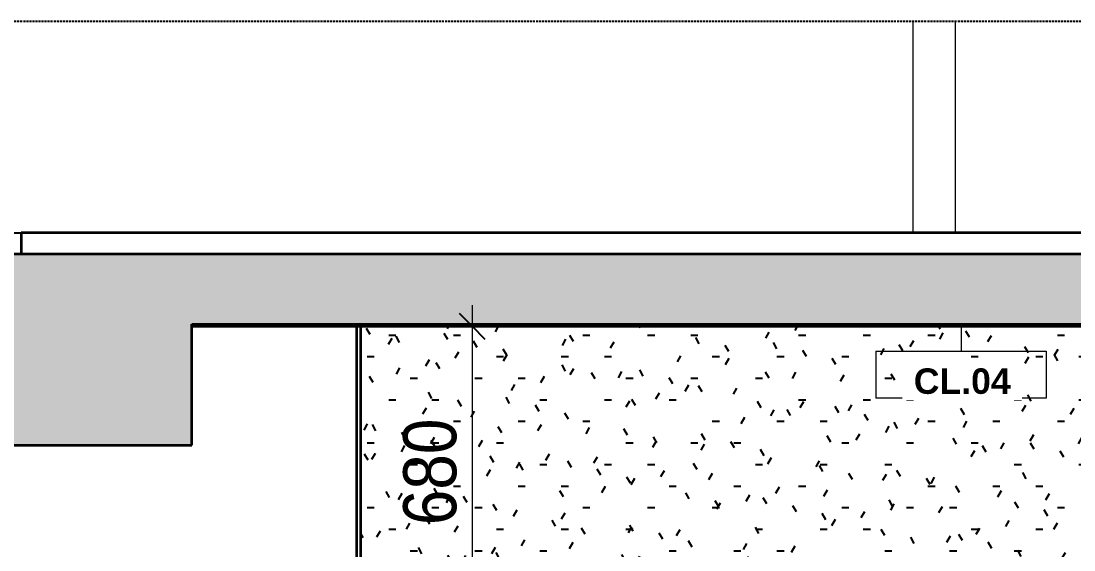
# Model space of a CAD drawing. Header units: millimetres. Extents: x 67190 to 250421, y 542 to 78637.
# Drawn here: x 83020 to 85499, y 4853 to 6099 of the extents above; entities that cross this region are included whole.
import ezdxf

# ---------------------------------------------------------------- set-up
doc = ezdxf.new("R2010")
doc.units = ezdxf.units.MM
for name, pattern in [('Centre', [31.749999999999996, 6.349999999999999, -4.7625, 15.875, -4.7625]), ('Hidden', [7.143750000000001, 4.7625, -2.38125]), ('IMPORT-CENTER _2_', [40.63999999999999, 25.4, -5.079999999999999, 5.079999999999999, -5.079999999999999])]:
    doc.linetypes.add(name, pattern=pattern)
for name, color, linetype, lineweight in [('0-5', 90, 'Continuous', 5), ('A-ANNO-DIMS', 211, 'Continuous', 9), ('A-ANNO-DIMS-50', 211, 'Continuous', 9), ('A-CLNG', 13, 'Continuous', 18), ('A-CLNG-1', 250, 'Continuous', 35), ('A-CLNG-IDEN', 151, 'Continuous', 9), ('A-CLNG-PATT-1', 7, 'Continuous', 18), ('A-CLNG-PATT-2', 31, 'Continuous', 25), ('A-DETL-GENF', 92, 'Continuous', 18), ('A-DETL-GENF-4', 92, 'Hidden', 25), ('A-DETL-GENF-5', 9, 'Continuous', 18), ('A-DETL-MEDM', 33, 'Continuous', 35), ('A-FLOR-FNSH-1', 250, 'Continuous', 35), ('A-FLOR-LEVL-2', 51, 'Centre', 9), ('A-FLOR-PATT-1', 253, 'Continuous', 18), ('A-WALL-3', 7, 'Continuous', 18), ('G-IMPT', 8, 'Continuous', 18), ('G-IMPT-3', 8, 'IMPORT-CENTER _2_', 18), ('M-EQPM', 50, 'Continuous', 18), ('M-EQPM-2', 50, 'Continuous', 25), ('S-COLS-7', 7, 'Continuous', 18)]:
    doc.layers.add(name, color=color, linetype=linetype, lineweight=lineweight)
doc.styles.add('Arial_B_3', font='arialbd.ttf', dxfattribs={"height": 59.99999999999996})
doc.styles.add('UTM Avo', font='', dxfattribs={"width": 0.9, "height": 125})
doc.styles.get('UTM Avo').set_extended_font_data('UTM Avo')
doc.dimstyles.new('1_Dim_chi_tiet_2_5', dxfattribs={"dimscale": 304.8, "dimtxt": 124.9126185725463, "dimasz": 0.1968503937007874, "dimexe": 0.1640419947506562, "dimexo": 0.0625, "dimgap": 0.01640419947506562, "dimtad": 1, "dimdec": 0, "dimrnd": 5, "dimzin": 0, "dimdsep": 46, "dimtxsty": 'UTM Avo', "dimblk1": 'OBLIQUE', "dimblk2": 'OBLIQUE', "dimsah": 1, "dimcen": 0.09, "dimdle": 0.1640419947506562, "dimazin": 0, "dimtfac": 1, "dimtdec": 4, "dimtix": 1, "dimtmove": 0, "dimatfit": 3, "dimfxl": 0.3280839895013123, "dimfxlon": 1, "dimtvp": 1, "dimtolj": 1, "dimtzin": 0, "dimarcsym": 2})
pattern_1 = [(49.99999999999999, (-28433.551, 15875), (364.3679291599551, -31.87829433463961), [38.1, -419.1]), (355, (-28433.551, 15875), (-70.48585119027365, 382.1133031955085), [30.48, -335.28]), (100.451, (-28403.187, 15872.343), (293.8850033319185, 350.2333756405837), [32.38, -356.18]), (46.184, (-28433.551, 15976.6), (542.1584806148381, -84.08582678674355), [57.15, -628.65]), (96.636, (-28388.371, 15969.593), (474.8048986471381, 494.8554198568314), [48.57, -534.27]), (351.184, (-28433.551, 15976.6), (474.8101998134891, 494.8500824593995), [45.72, -502.92]), (21, (-28382.751, 15951.2), (303.2284677223905, -204.530461821048), [38.1, -419.1]), (326, (-28382.751, 15951.2), (123.6038908877798, 368.3760440832192), [30.48, -335.28]), (71.45100000000001, (-28357.482, 15934.156), (426.8341253887271, 163.8427355717685), [32.38, -356.18]), (37.50000000000001, (-28433.551, 15875), (6.176645655275919, 169.1101515830707), [3.353, -327.8630000000001, 3.353, -337.0069999999999, -336.55]), (37.50000000000001, (-28433.551, 15875), (6.176645655275919, 169.1101515830707), [-671.576, 3.353, -333.1969999999999]), (7.499999999999999, (-28433.551, 15875), (133.63887623219, 200.3614940037067), [3.353, -190.703, 3.353, -320.243, -128.27]), (7.499999999999999, (-28433.551, 15875), (133.63887623219, 200.3614940037067), [-517.6519999999999, 3.353, -124.917]), (327.5, (-28546.835, 15875), (271.1818188053453, -11.45836264153357), [3.353, -123.647, 3.353, -392.8869999999999, -525.78]), (327.5, (-28546.835, 15875), (271.1818188053453, -11.45836264153357), [-523.24, 3.353, -522.427]), (317.5, (-28597.635, 15875), (296.2585102275035, 50.85284694862453), [3.353, -161.747, 3.353, -259.791, -373.38]), (317.5, (-28597.635, 15875), (296.2585102275035, 50.85284694862453), [-428.244, 3.353, -370.027]), (45, (-28433.551, 15875), (-125.7235856949682, 125.7235856949682), []), (45, (-28433.551, 16065.5), (-125.7235856949682, 125.7235856949682), [])]

# ---------------------------------------------------------------- blocks, each defined once
blk = doc.blocks.new('NCV_TKTC_KET CAU_rvt-2-TKCS_CĂN HỘ LOẠI 5 - MẶT CẮT 1')
at = {"layer": 'A-FLOR-PATT-1'}
h = blk.add_hatch(dxfattribs=at)
h.set_pattern_fill('FP_3', color=256, style=0, pattern_type=2)
h.set_pattern_definition(pattern_1)
h.paths.add_polyline_path([(-32934.93682307348, 5379.999999999985), (-29036.93603804658, 5379.999999999985), (-29036.93603804658, 5384.99999999998), (-32934.93682307348, 5384.99999999998)])
h.paths.add_polyline_path([(-24848.28318251152, 5379.999999999985), (-24835.31038482544, 5379.999999999985), (-24835.31038482544, 5384.99999999998), (-28836.9360380466, 5384.99999999998), (-28836.9360380466, 5379.999999999985), (-25459.29965687246, 5379.999999999985)])
h.paths.add_polyline_path([(-24535.31038482542, 5499.999999999985), (-24535.31038482542, 5549.99999999999), (-24536.93603804541, 5549.969300218115), (-24536.93603804541, 5499.999999999985)])
h = blk.add_hatch(dxfattribs=at)
h.set_pattern_fill('FP_3', color=256, style=0, pattern_type=2)
h.set_pattern_definition(pattern_1)
h.paths.add_polyline_path([(-32934.93682307348, 5379.999999999985), (-29036.93603804658, 5379.999999999985), (-29036.93603804658, 5384.99999999998), (-32934.93682307348, 5384.99999999998)])
h.paths.add_polyline_path([(-24848.28318251152, 5379.999999999985), (-24835.31038482544, 5379.999999999985), (-24835.31038482544, 5384.99999999998), (-28836.9360380466, 5384.99999999998), (-28836.9360380466, 5379.999999999985), (-25459.29965687246, 5379.999999999985)])
h.paths.add_polyline_path([(-24535.31038482542, 5499.999999999985), (-24535.31038482542, 5549.99999999999), (-24536.93603804541, 5549.969300218115), (-24536.93603804541, 5499.999999999985)])
at = {"layer": 'A-FLOR-FNSH-1'}
blk.add_line((-32934.93682307347, 5380.000000000001), (-29036.93603804658, 5380.000000000001), dxfattribs=at)
blk = doc.blocks.new('NCV_TKTC_TANG 2_rvt-2-TKCS_CĂN HỘ LOẠI 5 - MẶT CẮT 1')
at = {"layer": 'A-FLOR-FNSH-1'}
for p, q in [((-24736.93603804542, 5600.000000000003), (-33336.93603804465, 5600.000000000003)), ((-33336.93603804465, 5600.000000000003), (-33336.93603804465, 5550.000000000003))]:
    blk.add_line(p, q, dxfattribs=at)
at = {"layer": 'A-WALL-3'}
for p, q in [((-31136.93603804372, 6098.883615143348), (-31136.93603804372, 5700.000000000002)), ((-31136.93603804372, 5700.000000000003), (-31136.93603804372, 5600.000000000003))]:
    blk.add_line(p, q, dxfattribs=at)
at = {"layer": 'S-COLS-7'}
for p, q in [((-31236.93603804372, 6098.883615143348), (-31236.93603804372, 5600.000000000003)), ((-31136.93603804372, 6098.883615143348), (-31136.93603804372, 5600.000000000003))]:
    blk.add_line(p, q, dxfattribs=at)
blk = doc.blocks.new('CL_01-VÁCH DỰNG THẠCH CAO CĂN HỘ LOẠI 1 - CL_01-VÁCH DỰNG THẠCH CAO CĂN HỘ LOẠI 4-820770-TKCS_CĂN HỘ LOẠI 5 - MẶT CẮT 1')
at = {"layer": 'A-CLNG-PATT-1'}
h = blk.add_hatch(dxfattribs=at)
h.set_pattern_fill('FP_5', color=256, style=0, pattern_type=2)
h.set_pattern_definition([(0, (-28433.551, 15875), (406.4, 101.6), [16.764, -288.036, 16.764, -288.036, -1625.6]), (0, (-28433.551, 15875), (406.4, 101.6), [-609.6, 16.764, -592.836, 16.764, -288.036, -711.2]), (0, (-28433.551, 15875), (406.4, 101.6), [-1524, 16.764, -186.436, 16.764, -491.236]), (120, (-28281.151, 15925.8), (-291.1881810244989, 301.1527240979959), [16.764, -288.0359999999999, 16.764, -288.0359999999999, -1625.6]), (120, (-28281.151, 15925.8), (-291.1881810244989, 301.1527240979959), [-609.5999999999999, 16.764, -592.8359999999999, 16.764, -288.0359999999999, -711.1999999999999]), (120, (-28281.151, 15925.8), (-291.1881810244989, 301.1527240979959), [-1524, 16.764, -186.436, 16.764, -491.2359999999999]), (240, (-28230.351, 16129), (-115.2118189755009, -402.7527240979958), [16.764, -288.036, 16.764, -288.036, -1625.6]), (240, (-28230.351, 16129), (-115.2118189755009, -402.7527240979958), [-609.6, 16.764, -592.836, 16.764, -288.036, -711.2]), (240, (-28230.351, 16129), (-115.2118189755009, -402.7527240979958), [-1524, 16.764, -186.436, 16.764, -491.236])])
h.paths.add_polyline_path([(-32536.93603804461, 4749.999999999985), (-32536.93603804461, 5379.999999999985), (-32546.93603804465, 5379.999999999985), (-32546.93603804465, 4749.999999999985)])
at = {"layer": 'A-CLNG-PATT-2'}
h = blk.add_hatch(dxfattribs=at)
h.set_pattern_fill('FP_6', color=256, style=0, pattern_type=2)
h.set_pattern_definition([(0, (-28433.551, 15875), (203.2, 50.8), [16.764, -135.636, 16.764, -135.636, -812.8]), (0, (-28433.551, 15875), (203.2, 50.8), [-304.8, 16.764, -288.036, 16.764, -135.636, -355.6]), (0, (-28433.551, 15875), (203.2, 50.8), [-762, 16.764, -84.836, 16.764, -237.236]), (120, (-28357.351, 15900.4), (-145.5940905122494, 150.576362048998), [16.764, -135.636, 16.764, -135.636, -812.7999999999998]), (120, (-28357.351, 15900.4), (-145.5940905122494, 150.576362048998), [-304.8, 16.764, -288.0359999999999, 16.764, -135.636, -355.6]), (120, (-28357.351, 15900.4), (-145.5940905122494, 150.576362048998), [-761.9999999999999, 16.764, -84.83599999999998, 16.764, -237.236]), (240, (-28331.951, 16002), (-57.60590948775047, -201.3763620489979), [16.764, -135.636, 16.764, -135.636, -812.8]), (240, (-28331.951, 16002), (-57.60590948775047, -201.3763620489979), [-304.8, 16.764, -288.036, 16.764, -135.636, -355.6]), (240, (-28331.951, 16002), (-57.60590948775047, -201.3763620489979), [-762, 16.764, -84.836, 16.764, -237.236])])
h.paths.add_polyline_path([(-29978.5991412263, 4749.999999999985), (-29636.93603804374, 4749.999999999985), (-29636.93603804374, 5379.999999999985), (-32536.93603804461, 5379.999999999985), (-32536.93603804461, 4749.999999999985), (-31136.93603804372, 4749.999999999985)])
at = {"layer": 'A-CLNG-1'}
for p, q in [((-32536.93603804465, 5379.999999999998), (-32546.93603804464, 5379.999999999998)), ((-32546.93603804464, 5379.999999999998), (-32546.93603804464, 4749.999999999999)), ((-32536.93603804465, 4749.999999999999), (-32536.93603804465, 5379.999999999998))]:
    blk.add_line(p, q, dxfattribs=at)
blk = doc.blocks.new('NCV_TKTC_TANG 1_rvt-2-TKCS_CĂN HỘ LOẠI 5 - MẶT CẮT 1')
at = {"layer": 'A-CLNG-1'}
for p, q in [((-32536.93603804465, 5384.999999999997), (-32536.93603804465, 5379.999999999998)), ((-32536.93603804465, 5379.999999999998), (-29036.93603804658, 5379.999999999998))]:
    blk.add_line(p, q, dxfattribs=at)
at = {"layer": 'A-CLNG'}
blk.add_blockref('CL_01-VÁCH DỰNG THẠCH CAO CĂN HỘ LOẠI 1 - CL_01-VÁCH DỰNG THẠCH CAO CĂN HỘ LOẠI 4-820770-TKCS_CĂN HỘ LOẠI 5 - MẶT CẮT 1', (0, 0), dxfattribs=at)
blk = doc.blocks.new('TKTC_XREF_251221_MB TANG 2-7 - TKTC_XREF_260130_MB TANG 2-5_dwg_$cc-4746802-TKCS_CĂN HỘ LOẠI 5 - MẶT CẮT 1')
at = {"layer": 'G-IMPT-3'}
for p, q in [((-31071.83842909243, 5599.999999999161), (-31192.93610512864, 5599.999999999161)), ((-31132.83088766244, 5599.999999999161), (-31131.94364655863, 5599.999999999161))]:
    blk.add_line(p, q, dxfattribs=at)
at = {"layer": 'M-EQPM'}
for p, q in [((-31177.38605936146, 5599.999999999161), (-31177.38605936146, 5599.999999999161)), ((-31132.38726711053, 5599.999999999161), (-31132.71695781488, 5599.999999999161)), ((-31132.71695781488, 5599.999999999161), (-31132.05757640619, 5599.999999999161)), ((-31132.05757640619, 5599.999999999161), (-31132.38726711053, 5599.999999999161))]:
    blk.add_line(p, q, dxfattribs=at)
blk = doc.blocks.new('TKTC_XREF_251221_MB TANG 2-7 - TKTC_XREF_260130_MB TANG 2-5_dwg_CUM U_DN100-4746799-TKCS_CĂN HỘ LOẠI 5 - MẶT CẮT 1')
at = {"layer": 'G-IMPT'}
for p, q in [((-31197.1149360686, 5599.999999999161), (-31196.36261435836, 5599.999999999161)), ((-31197.09642711671, 5599.999999999161), (-31197.11493606861, 5599.999999999161)), ((-31196.33300003533, 5599.999999999161), (-31197.09642711671, 5599.999999999161)), ((-31196.36300989793, 5599.999999999161), (-31195.61068818769, 5599.999999999161)), ((-31196.34450094605, 5599.999999999161), (-31196.36300989794, 5599.999999999161)), ((-31195.58107386466, 5599.999999999161), (-31196.34450094604, 5599.999999999161)), ((-31195.10443674794, 5599.999999999161), (-31195.12294569983, 5599.999999999161)), ((-31194.35251057728, 5599.999999999161), (-31194.37101952917, 5599.999999999161)), ((-31193.59868782069, 5599.999999999161), (-31193.61719677258, 5599.999999999161)), ((-31192.84676165003, 5599.999999999161), (-31192.86527060192, 5599.999999999161)), ((-31192.02819853557, 5599.999999999161), (-31192.07817270569, 5599.999999999161)), ((-31191.31196928167, 5599.999999999161), (-31191.32862733837, 5599.999999999161)), ((-31191.27627236491, 5599.999999999161), (-31191.32624653502, 5599.999999999161)), ((-31191.27865316786, 5599.999999999161), (-31191.31196928127, 5599.999999999161)), ((-31187.52259730248, 5599.999999999161), (-31191.31196928155, 5599.999999999161)), ((-31191.26199511156, 5599.999999999161), (-31191.27865316826, 5599.999999999161)), ((-31187.48928118907, 5599.999999999161), (-31191.27865316813, 5599.999999999161)), ((-31190.56004311101, 5599.999999999161), (-31190.57670116771, 5599.999999999161)), ((-31190.5267269972, 5599.999999999161), (-31190.56004311061, 5599.999999999161)), ((-31186.77067113182, 5599.999999999161), (-31190.56004311088, 5599.999999999161)), ((-31190.51006894089, 5599.999999999161), (-31190.5267269976, 5599.999999999161)), ((-31186.73735501841, 5599.999999999161), (-31190.52672699747, 5599.999999999161)), ((-31186.01332664403, 5599.999999999161), (-31134.69891442811, 5599.999999999161)), ((-31185.21512809364, 5599.999999999161), (-31133.90071587771, 5599.999999999161)), ((-31134.69891442811, 5599.999999999161), (-31133.90071587771, 5599.999999999161)), ((-31134.65264204838, 5599.999999999161), (-31133.94698825744, 5599.999999999161)), ((-31134.62950585851, 5599.999999999161), (-31133.97012444731, 5599.999999999161))]:
    blk.add_line(p, q, dxfattribs=at)
at = {"layer": 'G-IMPT', "flags": 128}
for points in [[(-31192.03837845912, 5599.999999999161), (-31196.33300003533, 5599.999999999161), (-31196.36261435836, 5599.999999999161), (-31192.06799278215, 5599.999999999161)], [(-31191.28645228845, 5599.999999999161), (-31195.58107386466, 5599.999999999161), (-31195.61068818769, 5599.999999999161), (-31191.31606661148, 5599.999999999161)], [(-31191.32862733825, 5599.999999999161), (-31187.53925535918, 5599.999999999161), (-31187.47262313237, 5599.999999999161), (-31191.26199511143, 5599.999999999161)], [(-31190.57670116759, 5599.999999999161), (-31186.78732918852, 5599.999999999161), (-31186.7206969617, 5599.999999999161), (-31190.51006894077, 5599.999999999161)], [(-31187.47262313237, 5599.999999999161), (-31187.46151776123, 5599.999999999161), (-31185.94576896962, 5599.999999999161), (-31186.03461193871, 5599.999999999161), (-31187.55036073032, 5599.999999999161), (-31187.53925535918, 5599.999999999161)], [(-31186.7206969617, 5599.999999999161), (-31186.70959159057, 5599.999999999161), (-31185.19384279896, 5599.999999999161), (-31185.28268576804, 5599.999999999161), (-31186.79843455965, 5599.999999999161), (-31186.78732918852, 5599.999999999161)], [(-31185.9670542643, 5599.999999999161), (-31134.65264204838, 5599.999999999161), (-31134.62950585851, 5599.999999999161)], [(-31185.26140047337, 5599.999999999161), (-31133.94698825744, 5599.999999999161), (-31133.97012444731, 5599.999999999161)]]:
    blk.add_lwpolyline(points, dxfattribs=at)
blk = doc.blocks.new('TKTC_XREF_251221_MB TANG 2-7 - TKTC_XREF_260130_MB TANG 2-5_dwg_$cc-4746807-TKCS_CĂN HỘ LOẠI 5 - MẶT CẮT 1')
at = {"layer": 'G-IMPT-3'}
for p, q in [((-31043.33020508633, 5599.999999999161), (-31196.34117870849, 5599.999999999161)), ((-31119.89545989012, 5599.999999999161), (-31119.7759239047, 5599.999999999161))]:
    blk.add_line(p, q, dxfattribs=at)
at = {"layer": 'M-EQPM'}
for p, q in [((-31176.693174547, 5599.999999999161), (-31176.693174547, 5599.999999999161)), ((-31119.83569189741, 5599.999999999161), (-31119.88011037967, 5599.999999999161)), ((-31119.88011037967, 5599.999999999161), (-31119.79127341515, 5599.999999999161)), ((-31119.79127341515, 5599.999999999161), (-31119.83569189741, 5599.999999999161))]:
    blk.add_line(p, q, dxfattribs=at)
blk = doc.blocks.new('TKTC_XREF_251221_MB TANG 2-7 - TKTC_XREF_260130_MB TANG 2-5_dwg_CUM U_DN100-4746796-TKCS_CĂN HỘ LOẠI 5 - MẶT CẮT 1')
at = {"layer": 'G-IMPT'}
for p, q in [((-31197.81463532147, 5599.999999999161), (-31198.77145376507, 5599.999999999161)), ((-31198.77145376508, 5599.999999999161), (-31198.76884963933, 5599.999999999161)), ((-31198.76884963932, 5599.999999999161), (-31197.81046872027, 5599.999999999161)), ((-31197.708842713, 5599.999999999161), (-31198.6656611566, 5599.999999999161)), ((-31198.66566115661, 5599.999999999161), (-31198.66305703086, 5599.999999999161)), ((-31198.66305703085, 5599.999999999161), (-31197.7046761118, 5599.999999999161)), ((-31196.25450721973, 5599.999999999161), (-31196.25190309398, 5599.999999999161)), ((-31196.14871461125, 5599.999999999161), (-31196.1461104855, 5599.999999999161)), ((-31194.35194302061, 5599.999999999161), (-31194.34933889486, 5599.999999999161)), ((-31194.24615041213, 5599.999999999161), (-31194.24354628638, 5599.999999999161)), ((-31192.38966939649, 5599.999999999161), (-31192.38263825697, 5599.999999999161)), ((-31192.28387678802, 5599.999999999161), (-31192.2768456485, 5599.999999999161)), ((-31191.43324157193, 5599.999999999161), (-31191.43089785876, 5599.999999999161)), ((-31191.43089785825, 5599.999999999161), (-31191.4262104319, 5599.999999999161)), ((-31186.64289945194, 5599.999999999161), (-31191.4308978586, 5599.999999999161)), ((-31191.42621043242, 5599.999999999161), (-31191.42386671924, 5599.999999999161)), ((-31186.63821202559, 5599.999999999161), (-31191.42621043225, 5599.999999999161)), ((-31191.32744896346, 5599.999999999161), (-31191.32510525029, 5599.999999999161)), ((-31191.32510524978, 5599.999999999161), (-31191.32041782343, 5599.999999999161)), ((-31186.53710684346, 5599.999999999161), (-31191.32510525012, 5599.999999999161)), ((-31191.32041782394, 5599.999999999161), (-31191.31807411077, 5599.999999999161)), ((-31186.53241941712, 5599.999999999161), (-31191.32041782378, 5599.999999999161)), ((-31184.7286115333, 5599.999999999161), (-31119.89113311047, 5599.999999999161)), ((-31184.61630861046, 5599.999999999161), (-31119.77883018763, 5599.999999999161)), ((-31119.77883018763, 5599.999999999161), (-31119.89113311047, 5599.999999999161)), ((-31119.785340502, 5599.999999999161), (-31119.88462279611, 5599.999999999161)), ((-31119.78859565918, 5599.999999999161), (-31119.88136763892, 5599.999999999161))]:
    blk.add_line(p, q, dxfattribs=at)
at = {"layer": 'G-IMPT', "flags": 128}
for points in [[(-31192.38823712733, 5599.999999999161), (-31197.81463532147, 5599.999999999161), (-31197.81046872027, 5599.999999999161), (-31192.38407052613, 5599.999999999161)], [(-31192.28244451886, 5599.999999999161), (-31197.708842713, 5599.999999999161), (-31197.7046761118, 5599.999999999161), (-31192.27827791766, 5599.999999999161)], [(-31191.42386671908, 5599.999999999161), (-31186.63586831242, 5599.999999999161), (-31186.64524316511, 5599.999999999161), (-31191.43324157177, 5599.999999999161)], [(-31191.3180741106, 5599.999999999161), (-31186.53007570394, 5599.999999999161), (-31186.53945055663, 5599.999999999161), (-31191.32744896329, 5599.999999999161)], [(-31186.64524316511, 5599.999999999161), (-31186.64680564055, 5599.999999999161), (-31184.73160627791, 5599.999999999161), (-31184.71910647432, 5599.999999999161), (-31186.63430583697, 5599.999999999161), (-31186.63586831242, 5599.999999999161)], [(-31186.53945055663, 5599.999999999161), (-31186.54101303208, 5599.999999999161), (-31184.62581366944, 5599.999999999161), (-31184.61331386586, 5599.999999999161), (-31186.5285132285, 5599.999999999161), (-31186.53007570394, 5599.999999999161)], [(-31184.72210121894, 5599.999999999161), (-31119.88462279611, 5599.999999999161), (-31119.88136763892, 5599.999999999161)], [(-31184.62281892483, 5599.999999999161), (-31119.785340502, 5599.999999999161), (-31119.78859565918, 5599.999999999161)]]:
    blk.add_lwpolyline(points, dxfattribs=at)
blk = doc.blocks.new('TKTC_XREF_251221_MB TANG 2-7 - TKTC_XREF_260130_MB TANG 2-5_dwg_$cc-4746806-TKCS_CĂN HỘ LOẠI 5 - MẶT CẮT 1')
at = {"layer": 'G-IMPT-3'}
for p, q in [((-31044.16657753618, 5599.999999999161), (-31197.17754693028, 5599.999999999161)), ((-31120.6096468322, 5599.999999999161), (-31120.73447763427, 5599.999999999161))]:
    blk.add_line(p, q, dxfattribs=at)
at = {"layer": 'M-EQPM'}
for p, q in [((-31177.52954331172, 5599.999999999161), (-31177.52954331172, 5599.999999999161)), ((-31120.62567624538, 5599.999999999161), (-31120.71844822108, 5599.999999999161)), ((-31120.71844822108, 5599.999999999161), (-31120.67206223323, 5599.999999999161)), ((-31120.67206223323, 5599.999999999161), (-31120.62567624538, 5599.999999999161))]:
    blk.add_line(p, q, dxfattribs=at)
blk = doc.blocks.new('TKTC_XREF_251221_MB TANG 2-7 - TKTC_XREF_260130_MB TANG 2-5_dwg_$cc-4746801-TKCS_CĂN HỘ LOẠI 5 - MẶT CẮT 1')
at = {"layer": 'G-IMPT-3'}
for p, q in [((-31072.24177581083, 5599.999999999161), (-31193.33945184704, 5599.999999999161)), ((-31133.23423438084, 5599.999999999161), (-31132.34699327703, 5599.999999999161))]:
    blk.add_line(p, q, dxfattribs=at)
at = {"layer": 'M-EQPM'}
for p, q in [((-31177.78940607986, 5599.999999999161), (-31177.78940607986, 5599.999999999161)), ((-31132.79061382894, 5599.999999999161), (-31133.12030453328, 5599.999999999161)), ((-31133.12030453328, 5599.999999999161), (-31132.46092312459, 5599.999999999161)), ((-31132.46092312459, 5599.999999999161), (-31132.79061382894, 5599.999999999161))]:
    blk.add_line(p, q, dxfattribs=at)
blk = doc.blocks.new('TKTC_XREF_251221_MB TANG 2-7 - TKTC_XREF_260130_MB TANG 2-5_dwg_THU NUOC - THU NUOC-444531-TKCS_MB TẦNG 1-4746804-TKCS_CĂN HỘ LOẠI 5 - MẶT CẮT 1')
at = {"layer": 'G-IMPT'}
for p, q in [((-23833.54901620312, 5599.999999999148), (-23983.54901620312, 5599.999999999148)), ((-23983.54901620312, 5599.999999999148), (-23833.54901620312, 5599.999999999148)), ((-23858.54901620312, 5599.999999999148), (-23958.54901620312, 5599.999999999148)), ((-23958.54901620312, 5599.999999999148), (-23858.54901620312, 5599.999999999148)), ((-23942.60649484386, 5599.999999999161), (-23948.60649484386, 5599.999999999161)), ((-23948.60649484386, 5599.999999999161), (-23942.60649484386, 5599.999999999161)), ((-23936.22815900371, 5599.999999999161), (-23930.22815900371, 5599.999999999161)), ((-23930.22815900371, 5599.999999999161), (-23936.22815900371, 5599.999999999161)), ((-23923.77539713665, 5599.999999999161), (-23917.77539713665, 5599.999999999161)), ((-23917.77539713665, 5599.999999999161), (-23923.77539713665, 5599.999999999161)), ((-23911.77539713665, 5599.999999999161), (-23905.77539713665, 5599.999999999161)), ((-23905.77539713665, 5599.999999999161), (-23911.77539713665, 5599.999999999161)), ((-23911.77539713665, 5599.999999999148), (-23905.77539713665, 5599.999999999148)), ((-23905.77539713665, 5599.999999999148), (-23911.77539713665, 5599.999999999148)), ((-23908.54901620313, 5599.999999999161), (-23908.54901620313, 5599.999999999161)), ((-23908.54901620313, 5599.999999999161), (-23908.54901620313, 5599.999999999161)), ((-23908.54901620313, 5599.999999999161), (-23908.54901620313, 5599.999999999161)), ((-23908.54901620313, 5599.999999999161), (-23908.54901620313, 5599.999999999161)), ((-23893.3226352696, 5599.999999999161), (-23899.3226352696, 5599.999999999161)), ((-23899.3226352696, 5599.999999999161), (-23893.3226352696, 5599.999999999161)), ((-23880.86987340255, 5599.999999999161), (-23886.86987340255, 5599.999999999161)), ((-23886.86987340255, 5599.999999999161), (-23880.86987340255, 5599.999999999161)), ((-23874.49153756239, 5599.999999999161), (-23868.4915375624, 5599.999999999161)), ((-23868.4915375624, 5599.999999999161), (-23874.49153756239, 5599.999999999161))]:
    blk.add_line(p, q, dxfattribs=at)
blk = doc.blocks.new('TKTC_XREF_251221_MB TANG 2-7 - TKTC_XREF_251221_MB TANG 2-7-2039446-TKCS_CĂN HỘ LOẠI 5 - MẶT CẮT 1')
at = {"layer": 'M-EQPM'}
for p, q in [((-31185.71503404095, 5599.999999999161), (-31234.88356245099, 5599.999999999161)), ((-31234.88356245099, 5599.999999999161), (-31185.71503404095, 5599.999999999161)), ((-31184.8843887959, 5599.999999999161), (-31234.05291720595, 5599.999999999161)), ((-31234.05291720595, 5599.999999999161), (-31184.88438879591, 5599.999999999161)), ((-31184.88438879603, 5599.999999999161), (-31234.05291720607, 5599.999999999161)), ((-31234.05291720607, 5599.999999999161), (-31184.88438879603, 5599.999999999161))]:
    blk.add_line(p, q, dxfattribs=at)
at = {"layer": 'M-EQPM-2'}
blk.add_line((-34217.36286042158, 5599.999999999161), (-23535.31038482573, 5599.999999999161), dxfattribs=at)
for name, p in [('TKTC_XREF_251221_MB TANG 2-7 - TKTC_XREF_260130_MB TANG 2-5_dwg_THU NUOC - THU NUOC-444531-TKCS_MB TẦNG 1-4746804-TKCS_CĂN HỘ LOẠI 5 - MẶT CẮT 1', (-9378.40441119505, 0)), ('TKTC_XREF_251221_MB TANG 2-7 - TKTC_XREF_260130_MB TANG 2-5_dwg_CUM U_DN100-4746796-TKCS_CĂN HỘ LOẠI 5 - MẶT CẮT 1', (-0.8370801808525477, 0)), ('TKTC_XREF_251221_MB TANG 2-7 - TKTC_XREF_260130_MB TANG 2-5_dwg_CUM U_DN100-4746796-TKCS_CĂN HỘ LOẠI 5 - MẶT CẮT 1', (-0.00643498694605314, 0)), ('TKTC_XREF_251221_MB TANG 2-7 - TKTC_XREF_260130_MB TANG 2-5_dwg_CUM U_DN100-4746796-TKCS_CĂN HỘ LOẠI 5 - MẶT CẮT 1', (-0.006435038126515779, 0)), ('TKTC_XREF_251221_MB TANG 2-7 - TKTC_XREF_260130_MB TANG 2-5_dwg_CUM U_DN100-4746796-TKCS_CĂN HỘ LOẠI 5 - MẶT CẮT 1', (0, 0)), ('TKTC_XREF_251221_MB TANG 2-7 - TKTC_XREF_260130_MB TANG 2-5_dwg_CUM U_DN100-4746796-TKCS_CĂN HỘ LOẠI 5 - MẶT CẮT 1', (0.8306452450492046, 0)), ('TKTC_XREF_251221_MB TANG 2-7 - TKTC_XREF_260130_MB TANG 2-5_dwg_CUM U_DN100-4746796-TKCS_CĂN HỘ LOẠI 5 - MẶT CẮT 1', (0.8306452449235919, 0)), ('TKTC_XREF_251221_MB TANG 2-7 - TKTC_XREF_260130_MB TANG 2-5_dwg_CUM U_DN100-4746799-TKCS_CĂN HỘ LOẠI 5 - MẶT CẮT 1', (-0.4033467183990962, 0)), ('TKTC_XREF_251221_MB TANG 2-7 - TKTC_XREF_260130_MB TANG 2-5_dwg_$cc-4746806-TKCS_CĂN HỘ LOẠI 5 - MẶT CẮT 1', (0, 0)), ('TKTC_XREF_251221_MB TANG 2-7 - TKTC_XREF_260130_MB TANG 2-5_dwg_CUM U_DN100-4746799-TKCS_CĂN HỘ LOẠI 5 - MẶT CẮT 1', (0, 0)), ('TKTC_XREF_251221_MB TANG 2-7 - TKTC_XREF_260130_MB TANG 2-5_dwg_CUM U_DN100-4746799-TKCS_CĂN HỘ LOẠI 5 - MẶT CẮT 1', (0.4272985266448788, 0)), ('TKTC_XREF_251221_MB TANG 2-7 - TKTC_XREF_260130_MB TANG 2-5_dwg_CUM U_DN100-4746799-TKCS_CĂN HỘ LOẠI 5 - MẶT CẮT 1', (0.4272985265236047, 0)), ('TKTC_XREF_251221_MB TANG 2-7 - TKTC_XREF_260130_MB TANG 2-5_dwg_$cc-4746806-TKCS_CĂN HỘ LOẠI 5 - MẶT CẮT 1', (0.8306452450569877, 0)), ('TKTC_XREF_251221_MB TANG 2-7 - TKTC_XREF_260130_MB TANG 2-5_dwg_$cc-4746806-TKCS_CĂN HỘ LOẠI 5 - MẶT CẮT 1', (0.83064524500501, 0)), ('TKTC_XREF_251221_MB TANG 2-7 - TKTC_XREF_260130_MB TANG 2-5_dwg_$cc-4746807-TKCS_CĂN HỘ LOẠI 5 - MẶT CẮT 1', (0, 0)), ('TKTC_XREF_251221_MB TANG 2-7 - TKTC_XREF_260130_MB TANG 2-5_dwg_CUM U_DN100-4746799-TKCS_CĂN HỘ LOẠI 5 - MẶT CẮT 1', (0.830645245050946, 0)), ('TKTC_XREF_251221_MB TANG 2-7 - TKTC_XREF_260130_MB TANG 2-5_dwg_CUM U_DN100-4746799-TKCS_CĂN HỘ LOẠI 5 - MẶT CẮT 1', (0.830645244994644, 0)), ('TKTC_XREF_251221_MB TANG 2-7 - TKTC_XREF_260130_MB TANG 2-5_dwg_$cc-4746807-TKCS_CĂN HỘ LOẠI 5 - MẶT CẮT 1', (0.8306452450569708, 0)), ('TKTC_XREF_251221_MB TANG 2-7 - TKTC_XREF_260130_MB TANG 2-5_dwg_$cc-4746807-TKCS_CĂN HỘ LOẠI 5 - MẶT CẮT 1', (0.8306452449313582, 0)), ('TKTC_XREF_251221_MB TANG 2-7 - TKTC_XREF_260130_MB TANG 2-5_dwg_$cc-4746801-TKCS_CĂN HỘ LOẠI 5 - MẶT CẮT 1', (0, 0)), ('TKTC_XREF_251221_MB TANG 2-7 - TKTC_XREF_260130_MB TANG 2-5_dwg_$cc-4746802-TKCS_CĂN HỘ LOẠI 5 - MẶT CẮT 1', (0, 0)), ('TKTC_XREF_251221_MB TANG 2-7 - TKTC_XREF_260130_MB TANG 2-5_dwg_$cc-4746801-TKCS_CĂN HỘ LOẠI 5 - MẶT CẮT 1', (0.8306452450579846, 0)), ('TKTC_XREF_251221_MB TANG 2-7 - TKTC_XREF_260130_MB TANG 2-5_dwg_$cc-4746801-TKCS_CĂN HỘ LOẠI 5 - MẶT CẮT 1', (0.8306452449367107, 0)), ('TKTC_XREF_251221_MB TANG 2-7 - TKTC_XREF_260130_MB TANG 2-5_dwg_$cc-4746802-TKCS_CĂN HỘ LOẠI 5 - MẶT CẮT 1', (0.8306452450635343, 0)), ('TKTC_XREF_251221_MB TANG 2-7 - TKTC_XREF_260130_MB TANG 2-5_dwg_$cc-4746802-TKCS_CĂN HỘ LOẠI 5 - MẶT CẮT 1', (0.8306452449379289, 0))]:
    blk.add_blockref(name, p)
blk = doc.blocks.new('BORDER VIEW - BORDER VIEW-2590111-TKCS_CĂN HỘ LOẠI 5 - MẶT CẮT 1')
at = {"layer": 'A-DETL-GENF-4'}
blk.add_line((-34067.36286042156, 6098.883615143348), (-23260.17535584593, 6098.883615143348), dxfattribs=at)
blk = doc.blocks.new('M_Ceiling Tag w Height - M_Ceiling Tag-4076437-TKCS_CĂN HỘ LOẠI 5 - MẶT CẮT 1')
at = {"layer": 'A-CLNG-IDEN'}
for p, q in [((-27008.76068801748, 5325.553356125574), (-27008.76068801748, 5214.363253986836)), ((-27008.76068801748, 5325.553356125574), (-26607.58837718138, 5325.553356125574)), ((-26607.58837718138, 5325.553356125574), (-26607.58837718138, 5214.363253986835)), ((-26607.58837718138, 5214.363253986835), (-27008.76068801748, 5214.363253986836))]:
    blk.add_line(p, q, dxfattribs=at)
blk = doc.blocks.new('DIMBLOCK63-TKCS_CĂN HỘ LOẠI 5 - MẶT CẮT 1')
at = {"layer": 'A-ANNO-DIMS-50', "lineweight": 25}
for p, q in [((84081.9625251067, 5379.999999999996), (84051.9625251067, 5409.999999999996)), ((84081.9625251067, 5379.999999999996), (84111.9625251067, 5349.999999999996)), ((84081.9625251067, 4699.999999999995), (84051.9625251067, 4729.999999999995)), ((84081.9625251067, 4699.999999999995), (84111.9625251067, 4669.999999999995))]:
    blk.add_line(p, q, dxfattribs=at)
at = {"layer": 'A-ANNO-DIMS-50'}
for p, q in [((84081.9625251067, 5429.999999999998), (84081.9625251067, 4699.999999999995)), ((84181.9625251067, 5379.999999999996), (84031.9625251067, 5379.999999999996)), ((84081.9625251067, 5379.999999999997), (84181.9625251067, 5379.999999999997)), ((84181.9625251067, 4699.999999999995), (84031.9625251067, 4699.999999999995)), ((84081.9625251067, 4699.999999999997), (84181.9625251067, 4699.999999999997))]:
    blk.add_line(p, q, dxfattribs=at)
at = {"layer": 'A-ANNO-DIMS-50', "color": 0, "insert": (83919.57777214344, 4911.617586467103), "char_height": 125, "width": 308.1177924789475, "attachment_point": 1, "rotation": 90, "line_spacing_factor": 1.110334387311522, "style": 'UTM Avo'}
blk.add_mtext('680', dxfattribs=at)
blk = doc.blocks.new('_Oblique')
at = {"color": 0, "linetype": 'ByBlock', "lineweight": -2}
blk.add_line((-0.5, -0.5), (0.5, 0.5), dxfattribs=at)

msp = doc.modelspace()

# ---------------------------------------------------------------- hatches: boundary and pattern name
at = {"layer": 'A-DETL-GENF-5'}
h = msp.add_hatch(dxfattribs=at)
h.set_pattern_fill('FP_3', color=256, style=0, pattern_type=2)
h.set_pattern_definition([(49.99999999999999, (87923.03152590265, 15875), (364.3679291599551, -31.87829433463961), [38.1, -419.1]), (355, (87923.03152590265, 15875), (-70.48585119027365, 382.1133031955085), [30.48, -335.28]), (100.451, (87953.39552590266, 15872.343), (293.8850033319185, 350.2333756405837), [32.38, -356.18]), (46.184, (87923.03152590265, 15976.6), (542.1584806148381, -84.08582678674355), [57.15, -628.65]), (96.63599999999998, (87968.21152590266, 15969.593), (474.8048986471381, 494.8554198568314), [48.57, -534.27]), (351.184, (87923.03152590265, 15976.6), (474.8101998134891, 494.8500824593995), [45.72, -502.92]), (21, (87973.83152590266, 15951.2), (303.2284677223905, -204.530461821048), [38.1, -419.1]), (326, (87973.83152590266, 15951.2), (123.6038908877798, 368.3760440832192), [30.48, -335.28]), (71.45100000000001, (87999.10052590266, 15934.156), (426.8341253887271, 163.8427355717685), [32.38, -356.18]), (37.50000000000001, (87923.03152590265, 15875), (6.176645655275919, 169.1101515830707), [3.353, -327.8630000000001, 3.353, -337.0069999999999, -336.55]), (37.50000000000001, (87923.03152590265, 15875), (6.176645655275919, 169.1101515830707), [-671.576, 3.353, -333.1969999999999]), (7.499999999999999, (87923.03152590265, 15875), (133.63887623219, 200.3614940037067), [3.353, -190.703, 3.353, -320.243, -128.27]), (7.499999999999999, (87923.03152590265, 15875), (133.63887623219, 200.3614940037067), [-517.6519999999999, 3.353, -124.917]), (327.5, (87809.74752590267, 15875), (271.1818188053453, -11.45836264153357), [3.353, -123.647, 3.353, -392.8869999999999, -525.78]), (327.5, (87809.74752590267, 15875), (271.1818188053453, -11.45836264153357), [-523.24, 3.353, -522.427]), (317.5, (87758.94752590267, 15875), (296.2585102275035, 50.85284694862453), [3.353, -161.747, 3.353, -259.791, -373.38]), (317.5, (87758.94752590267, 15875), (296.2585102275035, 50.85284694862453), [-428.244, 3.353, -370.027]), (45, (87923.03152590265, 15875), (-125.7235856949682, 125.7235856949682), []), (45, (87923.03152590265, 16065.5), (-125.7235856949682, 125.7235856949682), [])])
h.paths.add_polyline_path([(91819.21966548124, 1599.999999999983), (91821.27214107725, 1599.999999999983), (91821.27214107725, 1949.999999999981), (92821.27214107697, 1949.999999999981), (92821.27214107697, 1699.999999999982), (93019.21966548116, 1699.999999999982), (93019.21966548116, 2149.99999999994), (82139.21966548108, 2149.999999999983), (82139.21966548108, 1949.999999999977), (82821.64787272463, 1949.999999999977), (82821.64787272463, 1699.999999999982), (83421.64570282915, 1699.999999999982), (83421.64787269264, 1949.999999999977), (87319.64648785607, 1949.999999999981), (87319.64648785607, 1749.999999999983), (87519.64648785608, 1749.999999999983), (87519.64648785608, 1949.999999999981), (91521.2721410772, 1949.999999999977), (91521.2721410772, 1599.999999999983), (91806.98826000655, 1599.999999999983)])
h.paths.add_polyline_path([(91521.27214107722, 4949.999999999984), (91821.27214107725, 4949.999999999984), (91821.27214107724, 5334.999999999991), (92821.27214107692, 5334.999999999983), (92821.27214107697, 5099.999999999988), (93019.21966548116, 5099.999999999988), (93019.21966548116, 5699.999999999982), (92821.27214107697, 5699.999999999986), (92821.27214107697, 5499.999999999148), (91819.64648785724, 5499.999999999985), (91819.64648785724, 5549.99999999999), (82139.21966548108, 5549.99999999999), (82139.21966548108, 5359.99999999999), (82821.64787272463, 5359.999999999981), (82821.64787272463, 5099.999999999988), (83421.64570282918, 5099.999999999988), (83421.64570282918, 5384.999999999988), (87319.64648785598, 5384.99999999998), (87319.64648785608, 5149.999999999985), (87519.64648785607, 5149.999999999982), (87519.64648785607, 5384.99999999998), (91521.27214107722, 5384.99999999998), (91521.27214107722, 5028.949653895788)])

# ---------------------------------------------------------------- linework, layer by layer
at = {"layer": 'A-CLNG-IDEN'}
msp.add_line((85233.31845080844, 5379.275910130204), (85233.31845080844, 5321.761971063103), dxfattribs=at)
at = {"layer": 'A-DETL-MEDM'}
for p, q in [((91819.64648785724, 5549.999999999967), (82139.2196654811, 5549.999999999999)), ((83421.64570282919, 5099.999999999995), (83421.64570282919, 5385.000000000003)), ((83421.64570282919, 5385.000000000003), (87319.64648785608, 5384.999999999991)), ((82821.64787272463, 5099.999999999997), (83421.64570282919, 5099.999999999995))]:
    msp.add_line(p, q, dxfattribs=at)
at = {"layer": 'A-FLOR-LEVL-2'}
msp.add_line((81637.14056528358, 5599.999999999408), (93779.7159905037, 5599.999999999493), dxfattribs=at)

# ---------------------------------------------------------------- block references
at = {"layer": '0-5'}
for name in ['NCV_TKTC_TANG 2_rvt-2-TKCS_CĂN HỘ LOẠI 5 - MẶT CẮT 1', 'NCV_TKTC_KET CAU_rvt-2-TKCS_CĂN HỘ LOẠI 5 - MẶT CẮT 1', 'NCV_TKTC_TANG 1_rvt-2-TKCS_CĂN HỘ LOẠI 5 - MẶT CẮT 1']:
    msp.add_blockref(name, (116356.5825259027, 0), dxfattribs=at)
at = {"layer": 'A-CLNG-IDEN'}
msp.add_blockref('M_Ceiling Tag w Height - M_Ceiling Tag-4076437-TKCS_CĂN HỘ LOẠI 5 - MẶT CẮT 1', (112041.4929834079, -3.791385062474225), dxfattribs=at)
at = {"layer": 'A-DETL-GENF'}
msp.add_blockref('BORDER VIEW - BORDER VIEW-2590111-TKCS_CĂN HỘ LOẠI 5 - MẶT CẮT 1', (116356.5825259027, 0), dxfattribs=at)
at = {"layer": 'M-EQPM'}
msp.add_blockref('TKTC_XREF_251221_MB TANG 2-7 - TKTC_XREF_251221_MB TANG 2-7-2039446-TKCS_CĂN HỘ LOẠI 5 - MẶT CẮT 1', (116356.5825259027, 0), dxfattribs=at)

# ---------------------------------------------------------------- dimensions: what is measured, and where the dimension line sits
at = {"layer": 'A-ANNO-DIMS'}
dim = msp.add_linear_dim(base=(84081.96252510673, 4699.999999999999), p1=(84181.9625251067, 5379.999999999997), p2=(84181.9625251067, 4699.999999999997), angle=89.99999999999991, dimstyle='1_Dim_chi_tiet_2_5', override={"dimpost": '<>', "dimfxl": 680}, dxfattribs=at)
dim.commit()
dim.dimension.update_dxf_attribs({"geometry": 'DIMBLOCK63-TKCS_CĂN HỘ LOẠI 5 - MẶT CẮT 1', "text_midpoint": (84012.27749607082, 5039.999999999974)})

# ---------------------------------------------------------------- next in the draw order: texts
at = {"layer": 'A-CLNG-IDEN', "insert": (85236.06514889238, 5250.512270458311), "char_height": 59.99999999999996, "width": 251.4999999999998, "attachment_point": 5, "line_spacing_factor": 0.9364389825664474, "style": 'Arial_B_3', "bg_fill": 3, "box_fill_scale": 1.25, "bg_fill_color": 256, "bg_fill_true_color": 13158600, "bg_fill_transparency": 0}
msp.add_mtext('\\pt634.9998,1270.0002,1905,2539.9998,3175.0002,3810,4444.9998,5080.0002,5715,6349.9998,6985.0002,7620,8254.9998,8890.0002,9525,10159.9998,10795.0002,11430,12064.9998,12700.0002,13335,13969.9998,14605.0002,15240,15874.9998,16510.0002,17145,17779.9998,18415.0002,19050,19684.9998,20320.0002;CL.04', dxfattribs=at)

doc.saveas('drawing.dxf')
